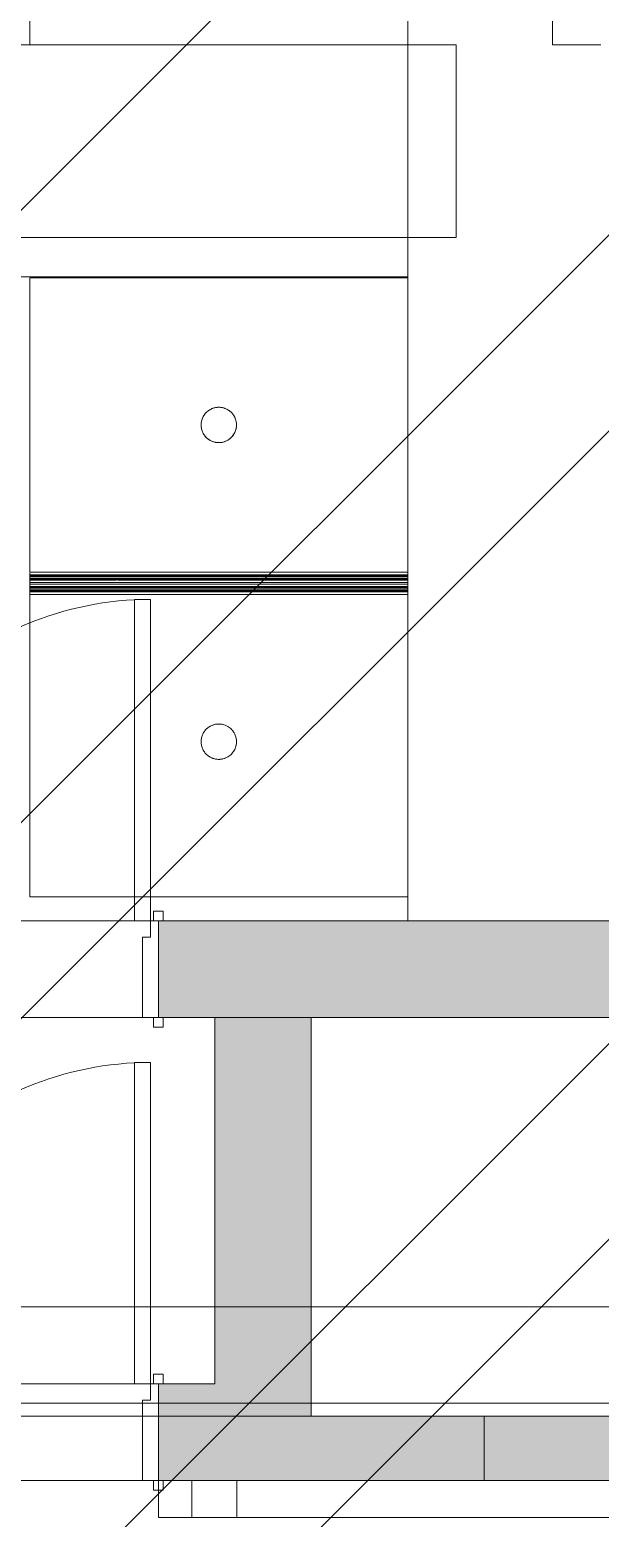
# Model space of a CAD drawing. Header units: millimetres. Extents: x -57519 to 497916, y -349472 to 446842.
# Drawn here: x 310878 to 312651, y 29750 to 34379 of the extents above; entities that cross this region are included whole.
import ezdxf

# ---------------------------------------------------------------- set-up
doc = ezdxf.new("R2010")
doc.units = ezdxf.units.MM
for name, color, linetype, lineweight in [('A-CLNG', 13, 'Continuous', 5), ('A-DETL-GENF', 92, 'Continuous', 5), ('A-DOOR', 31, 'Continuous', 5), ('A-DOOR-FRAM', 31, 'Continuous', 5), ('A-FLOR', 192, 'Continuous', 5), ('A-FLOR-HRAL', 11, 'Continuous', 5), ('A-GLAZ-CURT', 52, 'Continuous', 20), ('A-WALL', 113, 'Continuous', 20), ('A-WALL-PATT', 111, 'Continuous', 20), ('E-LITE-EQPM', 33, 'Continuous', 5)]:
    doc.layers.add(name, color=color, linetype=linetype, lineweight=lineweight)

# ---------------------------------------------------------------- blocks, each defined once
blk = doc.blocks.new('DLN_Face Base lighting-01 - 110mm _R_-V154-SITE COVERAGE')
at = {"layer": 'E-LITE-EQPM'}
for start, end in [(108.7186, 117.9749), (108.7186, 117.9749), (90, 103.9083), (90, 103.9083), (75.8612, 89.7702), (75.8612, 89.7702), (61.8356, 71.4976), (61.8356, 71.4976), (165.9592, 180), (165.9592, 180), (180, 194.0382), (180, 194.0382), (151.9055, 161.3927), (151.9055, 161.3927), (137.7407, 146.5147), (137.7407, 146.5147), (123.4783, 132.1412), (123.4783, 132.1412), (47.8915, 56.489), (45, 47.8915), (33.4395, 42.153), (18.5754, 28.0311), (0, 14.0065), (0, 14.0065), (345.9935, 360), (345.9935, 360), (198.622, 208.0945), (198.622, 208.0945), (213.5301, 222.227), (227.8723, 236.5458), (303.511, 312.1085), (303.511, 312.1085), (312.1085, 315), (312.1085, 315), (317.847, 326.5605), (317.847, 326.5605), (331.9689, 341.4246), (241.996, 251.329), (241.996, 251.329), (256.0958, 270), (256.0958, 270), (270.2379, 284.1388), (270.2379, 284.1388), (288.5024, 298.1644), (288.5024, 298.1644)]:
    blk.add_arc((0, 0), 55, start, end, dxfattribs=at)
blk = doc.blocks.new('DLN_Face Base lighting-01 - 110mm _R_-V214-SITE COVERAGE')
at = {"layer": 'E-LITE-EQPM'}
for start, end in [(108.7186, 117.9749), (108.7186, 117.9749), (90, 103.9083), (90, 103.9083), (75.8612, 89.7702), (75.8612, 89.7702), (61.8356, 71.4976), (61.8356, 71.4976), (165.9592, 180), (165.9592, 180), (137.7407, 146.5147), (123.4783, 132.1412), (47.8915, 56.489), (47.8915, 56.489), (45, 47.8915), (45, 47.8915), (33.4395, 42.153), (33.4395, 42.153), (360, 14.0065), (180, 194.0382), (180, 194.0382), (198.622, 208.0945), (198.622, 208.0945), (213.5301, 222.227), (213.5301, 222.227), (227.8723, 236.5458), (227.8723, 236.5458), (303.511, 312.1085), (312.1085, 315), (317.847, 326.5605), (331.9689, 341.4246), (345.9935, 360), (241.996, 251.329), (241.996, 251.329), (256.0958, 270), (256.0958, 270), (270.2379, 284.1388), (270.2379, 284.1388), (288.5024, 298.1644), (288.5024, 298.1644)]:
    blk.add_arc((0, 0), 55, start, end, dxfattribs=at)
blk = doc.blocks.new('System Panel - C4 Expanded Metal Mesh-14365640-SITE COVERAGE')
at = {"layer": 'A-GLAZ-CURT', "lineweight": 5}
for p, q in [((62114.3, 32647.5), (62264.3, 32647.5)), ((62264.3, 32647.5), (62114.3, 32647.5)), ((62114.3, 32637.5), (62114.3, 32644)), ((62114.3, 32644), (62114.3, 32637.5)), ((62264.3, 32647.5), (62689.3, 32647.5)), ((62689.3, 32647.5), (62264.3, 32647.5)), ((62689.3, 32647.5), (63139.3, 32647.5)), ((63139.3, 32647.5), (62689.3, 32647.5)), ((63139.3, 32647.5), (63289.3, 32647.5)), ((63289.3, 32647.5), (63139.3, 32647.5)), ((62114.3, 31682.5), (62114.3, 32624)), ((62114.3, 32624), (62114.3, 31682.5)), ((62264.3, 31682.5), (62114.3, 31682.5)), ((62114.3, 31682.5), (62264.3, 31682.5)), ((62689.3, 31682.5), (62264.3, 31682.5)), ((62264.3, 31682.5), (62689.3, 31682.5)), ((63139.3, 31682.5), (62689.3, 31682.5)), ((62689.3, 31682.5), (63139.3, 31682.5)), ((63289.3, 31682.5), (63139.3, 31682.5)), ((63139.3, 31682.5), (63289.3, 31682.5))]:
    blk.add_line(p, q, dxfattribs=at)
for points in [[(62689.3, 32218.5), (62685.2, 32217.6), (62677.6, 32214.9), (62667.1, 32208.2), (62658.4, 32199.5), (62651.8, 32189), (62647.7, 32177.3), (62646.8, 32169.2), (62646.8, 32165)], [(62646.8, 32165), (62646.8, 32169.2), (62647.7, 32177.3), (62651.8, 32189), (62658.4, 32199.5), (62667.1, 32208.2), (62677.6, 32214.9), (62685.2, 32217.6), (62689.3, 32218.5)], [(62646.8, 32165), (62646.8, 32160.8), (62647.7, 32152.7), (62651.8, 32141), (62658.4, 32130.5), (62667.1, 32121.7), (62677.6, 32115.1), (62685.2, 32112.4), (62689.3, 32111.4)], [(62689.3, 32111.4), (62685.2, 32112.4), (62677.6, 32115.1), (62667.1, 32121.7), (62658.4, 32130.5), (62651.8, 32141), (62647.7, 32152.7), (62646.8, 32160.8), (62646.8, 32165)]]:
    blk.add_open_spline(points, degree=3, dxfattribs=at)
for points, knots in [([(62725.5, 32214.6), (62722.8, 32215.9), (62717.9, 32217.8), (62710.4, 32219.5), (62701, 32220.3), (62694, 32219.6), (62689.3, 32218.5)], [-0.375, -0.375, -0.375, -0.375, -0.2857143, -0.2142857, -0.1428571, 0, 0, 0, 0]), ([(62689.3, 32218.5), (62694, 32219.6), (62701, 32220.3), (62710.4, 32219.5), (62717.9, 32217.8), (62722.8, 32215.9), (62725.5, 32214.6)], [0, 0, 0, 0, 0.1428571, 0.2142857, 0.2857143, 0.375, 0.375, 0.375, 0.375]), ([(62744.7, 32199.4), (62743.6, 32200.7), (62740.9, 32203.8), (62736.1, 32208.2), (62730.7, 32211.9), (62727.1, 32213.9), (62725.5, 32214.6)], [-0.625, -0.625, -0.625, -0.625, -0.5714286, -0.5, -0.4285714, -0.375, -0.375, -0.375, -0.375]), ([(62725.5, 32214.6), (62727.1, 32213.9), (62730.7, 32211.9), (62736.1, 32208.2), (62740.9, 32203.8), (62744.8, 32199.4), (62747.9, 32195.1), (62750.6, 32190.6), (62752.8, 32185.7), (62754.6, 32180.7), (62756.3, 32173.9), (62756.8, 32168.6), (62756.8, 32165)], [0.375, 0.375, 0.375, 0.375, 0.4285714, 0.5, 0.5714286, 0.625, 0.6785714, 0.7321429, 0.7857143, 0.8392857, 0.8928571, 1, 1, 1, 1]), ([(62756.8, 32165), (62756.8, 32168.6), (62756.3, 32173.9), (62754.6, 32180.7), (62752.8, 32185.7), (62750.6, 32190.6), (62747.9, 32195.1), (62745.8, 32198), (62744.7, 32199.4)], [-1, -1, -1, -1, -0.8928571, -0.8392857, -0.7857143, -0.7321429, -0.6785714, -0.625, -0.625, -0.625, -0.625]), ([(62689.3, 32111.4), (62692.8, 32110.6), (62698.1, 32109.9), (62705.1, 32110), (62710.4, 32110.6), (62715.6, 32111.7), (62720.6, 32113.2), (62725.6, 32115.3), (62730.7, 32118.1), (62736.1, 32121.8), (62743.1, 32128.1), (62748.8, 32135.7), (62752.9, 32144.2), (62755.9, 32153.2), (62756.8, 32160.2), (62756.8, 32165)], [-1, -1, -1, -1, -0.892857, -0.839286, -0.785714, -0.732143, -0.678571, -0.625, -0.571429, -0.5, -0.428571, -0.285714, -0.214286, -0.142857, 0, 0, 0, 0]), ([(62756.8, 32165), (62756.8, 32160.2), (62755.9, 32153.2), (62752.9, 32144.2), (62748.8, 32135.7), (62743.1, 32128.1), (62736.1, 32121.8), (62730.7, 32118.1), (62725.6, 32115.3), (62720.6, 32113.2), (62715.6, 32111.7), (62710.4, 32110.6), (62705.1, 32110), (62698.1, 32109.9), (62692.8, 32110.6), (62689.3, 32111.4)], [0, 0, 0, 0, 0.142857, 0.214286, 0.285714, 0.428571, 0.5, 0.571429, 0.625, 0.678571, 0.732143, 0.785714, 0.839286, 0.892857, 1, 1, 1, 1])]:
    blk.add_open_spline(points, degree=3, knots=knots, dxfattribs=at)
blk = doc.blocks.new('System Panel - C4 Expanded Metal Mesh-15072668-SITE COVERAGE')
at = {"layer": 'A-GLAZ-CURT', "lineweight": 5}
for p, q in [((62114.3, 34332.5), (62114.3, 35557.5)), ((62114.3, 35557.5), (62264.3, 35557.5)), ((62264.3, 35557.5), (62114.3, 35557.5)), ((62114.3, 35557.5), (62114.3, 34332.5)), ((62264.3, 35557.5), (62689.3, 35557.5)), ((62689.3, 35557.5), (62264.3, 35557.5)), ((62689.3, 35557.5), (63139.3, 35557.5)), ((63139.3, 35557.5), (62689.3, 35557.5)), ((63139.3, 35557.5), (63289.3, 35557.5)), ((63289.3, 35557.5), (63139.3, 35557.5)), ((62114.3, 32691), (62114.3, 33607.5)), ((62114.3, 33607.5), (62264.3, 33607.5)), ((62264.3, 33607.5), (62114.3, 33607.5)), ((62114.3, 33607.5), (62114.3, 32691)), ((62264.3, 33607.5), (62689.3, 33607.5)), ((62689.3, 33607.5), (62264.3, 33607.5)), ((62689.3, 33607.5), (63139.3, 33607.5)), ((63139.3, 33607.5), (62689.3, 33607.5)), ((63139.3, 33607.5), (63289.3, 33607.5)), ((63289.3, 33607.5), (63139.3, 33607.5)), ((62114.3, 32671), (62114.3, 32677.5)), ((62114.3, 32677.5), (62114.3, 32671)), ((62264.3, 32667.5), (62114.3, 32667.5)), ((62114.3, 32667.5), (62264.3, 32667.5)), ((62384.3, 32667.5), (62264.3, 32667.5)), ((62264.3, 32667.5), (62384.3, 32667.5)), ((62689.3, 32667.5), (62387.3, 32667.5)), ((62387.3, 32667.5), (62689.3, 32667.5)), ((63139.3, 32667.5), (62689.3, 32667.5)), ((62689.3, 32667.5), (63139.3, 32667.5)), ((63289.3, 32667.5), (63139.3, 32667.5)), ((63139.3, 32667.5), (63289.3, 32667.5))]:
    blk.add_line(p, q, dxfattribs=at)
for points in [[(62652.2, 33173.8), (62654, 33177.5), (62658.4, 33184.5), (62667.1, 33193.2), (62677.6, 33199.9), (62685.2, 33202.6), (62689.3, 33203.5)], [(62689.3, 33203.5), (62685.2, 33202.6), (62677.6, 33199.9), (62667.1, 33193.2), (62661.3, 33187.4), (62658.7, 33184.2)], [(62652.2, 33173.8), (62650.4, 33170.1), (62647.7, 33162.3), (62646.8, 33154.2), (62646.8, 33150)], [(62646.8, 33150), (62646.8, 33154.2), (62647.3, 33158.2), (62648.2, 33162.2)], [(62646.8, 33150), (62646.8, 33145.8), (62647.7, 33137.7), (62651.8, 33126), (62656.2, 33119), (62658.7, 33115.8)], [(62689.3, 33096.4), (62685.2, 33097.4), (62677.6, 33100.1), (62667.1, 33106.7), (62658.4, 33115.5), (62651.8, 33126), (62647.7, 33137.7), (62646.8, 33145.8), (62646.8, 33150)], [(62648.2, 33162.2), (62649.1, 33166.2), (62650.4, 33170.1), (62652.2, 33173.8)], [(62658.7, 33184.2), (62656.2, 33181), (62654.1, 33177.4), (62652.2, 33173.8)], [(62755.4, 33137.7), (62756.3, 33141.7), (62756.8, 33145.8), (62756.8, 33150)], [(62658.7, 33115.8), (62661.3, 33112.6), (62667.1, 33106.7), (62677.6, 33100.1), (62685.2, 33097.4), (62689.3, 33096.4)]]:
    blk.add_open_spline(points, degree=3, dxfattribs=at)
for points, knots in [([(62725.5, 33199.6), (62722.8, 33200.9), (62717.9, 33202.8), (62710.4, 33204.5), (62701, 33205.3), (62694, 33204.6), (62689.3, 33203.5)], [-0.375, -0.375, -0.375, -0.375, -0.2857143, -0.2142857, -0.1428571, 0, 0, 0, 0]), ([(62689.3, 33203.5), (62694, 33204.6), (62701, 33205.3), (62710.4, 33204.5), (62719.6, 33202.4), (62728.3, 33198.6), (62736.1, 33193.2), (62740.9, 33188.8), (62744.8, 33184.4), (62747.9, 33180.1), (62750.6, 33175.6), (62752.8, 33170.7), (62754.6, 33165.7), (62756.3, 33158.9), (62756.8, 33153.6), (62756.8, 33150)], [0, 0, 0, 0, 0.142857, 0.214286, 0.285714, 0.428571, 0.5, 0.571429, 0.625, 0.678571, 0.732143, 0.785714, 0.839286, 0.892857, 1, 1, 1, 1]), ([(62751.3, 33173.9), (62751.1, 33174.5), (62750, 33176.6), (62747.9, 33180.1), (62744.8, 33184.4), (62740.9, 33188.8), (62736.1, 33193.2), (62730.7, 33196.9), (62727.1, 33198.9), (62725.5, 33199.6)], [-0.75, -0.75, -0.75, -0.75, -0.7321429, -0.6785714, -0.625, -0.5714286, -0.5, -0.4285714, -0.375, -0.375, -0.375, -0.375]), ([(62756.8, 33150), (62756.8, 33145.2), (62755.9, 33138.2), (62752.9, 33129.2), (62748.8, 33120.7), (62743.1, 33113.1), (62737.8, 33108.4), (62736, 33106.9)], [0, 0, 0, 0, 0.1428571, 0.2142857, 0.2857143, 0.4285714, 0.5, 0.5, 0.5, 0.5]), ([(62756.8, 33150), (62756.8, 33153.6), (62756.3, 33158.9), (62754.6, 33165.7), (62753, 33170.1), (62751.8, 33172.9), (62751.3, 33173.9)], [-1, -1, -1, -1, -0.8928571, -0.8392857, -0.7857143, -0.75, -0.75, -0.75, -0.75]), ([(62689.3, 33096.4), (62692.8, 33095.6), (62698.1, 33094.9), (62705.1, 33095), (62710.4, 33095.6), (62715.6, 33096.7), (62720.6, 33098.2), (62725.6, 33100.3), (62730.7, 33103.1), (62734.1, 33105.4), (62736, 33106.9)], [-1, -1, -1, -1, -0.8928571, -0.8392857, -0.7857143, -0.7321429, -0.6785714, -0.625, -0.5714286, -0.5, -0.5, -0.5, -0.5]), ([(62736, 33106.9), (62734.1, 33105.4), (62730.7, 33103.1), (62725.6, 33100.3), (62720.6, 33098.2), (62715.6, 33096.7), (62710.4, 33095.6), (62705.7, 33095.1), (62702.7, 33094.9), (62701.6, 33095)], [0.5, 0.5, 0.5, 0.5, 0.5714286, 0.625, 0.6785714, 0.7321429, 0.7857143, 0.8392857, 0.875, 0.875, 0.875, 0.875]), ([(62736, 33106.9), (62737.8, 33108.4), (62740.9, 33111.1), (62743.6, 33114.2), (62744.7, 33115.6)], [-0.5, -0.5, -0.5, -0.5, -0.4285714, -0.375, -0.375, -0.375, -0.375]), ([(62744.7, 33115.6), (62746.6, 33117.9), (62748.9, 33121.3), (62750.8, 33125), (62751.3, 33126.1)], [-0.375, -0.375, -0.375, -0.375, -0.2857143, -0.25, -0.25, -0.25, -0.25]), ([(62751.3, 33126.1), (62751.8, 33127.1), (62753.2, 33130.4), (62754.7, 33134.3), (62755.2, 33137.1), (62755.3, 33137.7)], [-0.25, -0.25, -0.25, -0.25, -0.2142857, -0.1428571, -0.125, -0.125, -0.125, -0.125]), ([(62701.6, 33095), (62701, 33095), (62696.9, 33095.1), (62692.8, 33095.6), (62689.3, 33096.4)], [0.875, 0.875, 0.875, 0.875, 0.8928571, 1, 1, 1, 1])]:
    blk.add_open_spline(points, degree=3, knots=knots, dxfattribs=at)
blk = doc.blocks.new('Ceilings 8 - Ceilings 8-14169185-SITE COVERAGE')
at = {"layer": 'A-CLNG'}
for p, q in [((63289.3, 32692.5), (62114.3, 32692.5)), ((62114.3, 32692.4), (62114.3, 32692.5)), ((62114.3, 32692.5), (62114.3, 32692.4)), ((62114.3, 32691), (62114.3, 32692.4)), ((62114.3, 32692.4), (62114.3, 32691)), ((62114.3, 32688), (62114.3, 32689.5)), ((62114.3, 32689.5), (62114.3, 32688)), ((62114.3, 32685), (62114.3, 32688)), ((62114.3, 32688), (62114.3, 32682.5)), ((62114.3, 32683.5), (62114.3, 32685)), ((63289.3, 32683.5), (62114.3, 32683.5)), ((62114.3, 32683.4), (62114.3, 32683.5)), ((62114.3, 32682), (62114.3, 32683.4)), ((62114.3, 32632.5), (62114.3, 32682.5)), ((63289.3, 32682.5), (62114.3, 32682.5)), ((63289.3, 32682.5), (62114.3, 32682.5)), ((63289.3, 32682.5), (62114.3, 32682.5)), ((63289.3, 32682.5), (62114.3, 32682.5)), ((62114.3, 32682), (62114.3, 32680.5)), ((63289.3, 32680.5), (62114.3, 32680.5)), ((62114.3, 32671), (62114.3, 32677.5)), ((62114.3, 32677.5), (62114.3, 32660.5)), ((62114.3, 32677.5), (62114.3, 32637.5)), ((62114.3, 32637.5), (62114.3, 32677.5)), ((62114.3, 32677.5), (63289.3, 32677.5)), ((63289.3, 32677.5), (62114.3, 32677.5)), ((62114.3, 32672.5), (62114.3, 32667.5)), ((63289.3, 32672.5), (62114.3, 32672.5)), ((62114.3, 32669.5), (62114.3, 32671)), ((62114.3, 32669.5), (63289.3, 32669.5)), ((62114.3, 32667.5), (62114.3, 32669.5)), ((62114.3, 32669.5), (62114.3, 32669.5)), ((63289.3, 32669.5), (62114.3, 32669.5)), ((62384.3, 32667.5), (62114.3, 32667.5)), ((62384.3, 32667.5), (62114.3, 32667.5)), ((62114.3, 32660.5), (62114.3, 32654.5)), ((63289.3, 32660.5), (62114.3, 32660.5)), ((63289.3, 32660.5), (62114.3, 32660.5)), ((62114.3, 32654.5), (62114.3, 32637.5)), ((63289.3, 32654.5), (62114.3, 32654.5)), ((63289.3, 32654.5), (62114.3, 32654.5)), ((62114.3, 32645.5), (62114.3, 32647.5)), ((62114.3, 32647.5), (62114.3, 32642.5)), ((63289.3, 32647.5), (62114.3, 32647.5)), ((63289.3, 32647.5), (62114.3, 32647.5)), ((63289.3, 32645.5), (62114.3, 32645.5)), ((62114.3, 32645.4), (62114.3, 32645.5)), ((63289.3, 32645.5), (62114.3, 32645.5)), ((62114.3, 32644), (62114.3, 32645.4)), ((62114.3, 32637.5), (62114.3, 32644)), ((63289.3, 32642.5), (62114.3, 32642.5)), ((63289.3, 32637.5), (62114.3, 32637.5)), ((63289.3, 32637.5), (62114.3, 32637.5)), ((62114.3, 32634.5), (62114.3, 32633)), ((63289.3, 32634.5), (62114.3, 32634.5)), ((62268.3, 32672.5), (62119.8, 32672.5)), ((62119.8, 32642.5), (62268.3, 32642.5)), ((62689, 32672.5), (62268.9, 32672.5)), ((62268.9, 32642.5), (62689, 32642.5)), ((63289.3, 32667.5), (62387.3, 32667.5)), ((63289.3, 32667.5), (62387.3, 32667.5)), ((63134.7, 32672.5), (62689.8, 32672.5)), ((62689.8, 32642.5), (63134.7, 32642.5)), ((63283.8, 32672.5), (63135.3, 32672.5)), ((63135.3, 32642.5), (63283.8, 32642.5)), ((62114.3, 32631.5), (62114.3, 32633)), ((62114.3, 32624), (62114.3, 32632.5)), ((62114.3, 32632.5), (62114.3, 32627)), ((63289.3, 32632.5), (62114.3, 32632.5)), ((63289.3, 32632.5), (62114.3, 32632.5)), ((63289.3, 32632.5), (62114.3, 32632.5)), ((63289.3, 32632.5), (62114.3, 32632.5)), ((62114.3, 32631.5), (63289.3, 32631.5)), ((62114.3, 32630), (62114.3, 32631.5)), ((62114.3, 32631.5), (62114.3, 32631.5)), ((62114.3, 32627), (62114.3, 32630)), ((62114.3, 32627), (62114.3, 32625.5)), ((62114.3, 32625.5), (62114.3, 32627)), ((62114.3, 32624), (62114.3, 32622.5)), ((62114.3, 32622.5), (62114.3, 32624)), ((62114.3, 32622.5), (63289.3, 32622.5)), ((62114.3, 32622.5), (62114.3, 32622.5))]:
    blk.add_line(p, q, dxfattribs=at)
blk = doc.blocks.new('Railings 7 - Railings 7-18739482-SITE COVERAGE')
at = {"layer": 'A-FLOR-HRAL'}
blk.add_line((61814.3, 33610.3), (63289.3, 33610.3), dxfattribs=at)
blk = doc.blocks.new('DLN-Double Door__X03_ - _M18_2000 x 2450 _WH_-V519-SITE COVERAGE')
at = {"layer": 'A-DOOR'}
for p, q in [((-950, -150), (-1000, -150)), ((-1000, -150), (-1000, -1150)), ((-950, -1150), (-950, -150)), ((950, -150), (1000, -150)), ((950, -1150), (950, -150)), ((1000, -150), (1000, -1150)), ((-1000, -1150), (-950, -1150)), ((1000, -1150), (950, -1150))]:
    blk.add_line(p, q, dxfattribs=at)
for centre, start, end in [((-1000, -150), 270, 0.5), ((1000, -150), 179.5, 270)]:
    blk.add_arc(centre, 1000, start, end, dxfattribs=at)
at = {"layer": 'A-DOOR-FRAM'}
for p, q in [((-1010, 180), (-1040, 180)), ((-1040, 180), (-1040, 150)), ((-1040, 150), (-1010, 150)), ((-1025, 150), (-1040, 150)), ((-1025, 180), (-1010, 180)), ((-1010, 150), (-1025, 150)), ((-975, 150), (-1025, 150)), ((-1025, 150), (-1025, -150)), ((-1025, -150), (-1025, 150)), ((-1010, 150), (-1025, 150)), ((-1010, 150), (-1010, 180)), ((-1010, 180), (-1010, 150)), ((-975, 150), (-1010, 150)), ((-975, -100), (-975, 150)), ((-975, 150), (-975, -100)), ((975, 150), (975, -100)), ((1025, 150), (975, 150)), ((975, -100), (975, 150)), ((975, 150), (1010, 150)), ((1040, 180), (1010, 180)), ((1010, 180), (1010, 150)), ((1026.5, 180), (1010, 180)), ((1010, 150), (1010, 180)), ((1010, 150), (1040, 150)), ((1010, 150), (1025, 150)), ((1010, 150), (1025, 150)), ((1025, -150), (1025, 150)), ((1025, 150), (1025, -150)), ((1040, 150), (1040, 180)), ((-1000, -150), (-1000, -100)), ((-1000, -100), (-975, -100)), ((-1000, -100), (-975, -100)), ((-1000, -100), (-1000, -150)), ((975, -100), (1000, -100)), ((1000, -100), (975, -100)), ((1000, -100), (1000, -150)), ((1000, -150), (1000, -100)), ((-1010, -150), (-1040, -150)), ((-1040, -150), (-1040, -180)), ((-1040, -180), (-1040, -150)), ((-1040, -150), (-1025, -150)), ((-1040, -180), (-1010, -180)), ((-1010, -180), (-1040, -180)), ((-1025, -150), (-1010, -150)), ((-1025, -150), (-1000, -150)), ((-1025, -150), (-1010, -150)), ((-1010, -180), (-1010, -150)), ((-1010, -150), (-1010, -180)), ((-1010, -150), (-1000, -150)), ((1000, -150), (1025, -150)), ((1010, -150), (1000, -150)), ((1040, -150), (1010, -150)), ((1010, -150), (1010, -180)), ((1025, -150), (1010, -150)), ((1010, -180), (1010, -150)), ((1025, -150), (1010, -150)), ((1010, -180), (1040, -180)), ((1010, -180), (1040, -180)), ((1040, -150), (1025, -150)), ((1040, -180), (1040, -150)), ((1040, -150), (1040, -180))]:
    blk.add_line(p, q, dxfattribs=at)
blk = doc.blocks.new('DLN-Double Door__X03_ - _M17_2000 x 2450 _WH_-16954926-SITE COVERAGE')
at = {"layer": 'A-DOOR'}
for p, q in [((-950, -150), (-1000, -150)), ((-1000, -150), (-1000, -1150)), ((-950, -1150), (-950, -150)), ((950, -150), (1000, -150)), ((950, -1150), (950, -150)), ((1000, -150), (1000, -1150)), ((-1000, -1150), (-950, -1150)), ((1000, -1150), (950, -1150))]:
    blk.add_line(p, q, dxfattribs=at)
for centre, start, end in [((-1000, -150), 270, 0.5), ((1000, -150), 179.5, 270)]:
    blk.add_arc(centre, 1000, start, end, dxfattribs=at)
at = {"layer": 'A-DOOR-FRAM'}
for p, q in [((-1010, 180), (-1040, 180)), ((-1040, 180), (-1040, 150)), ((-1040, 150), (-1040, 180)), ((-1040, 180), (-1010, 180)), ((-1040, 150), (-1010, 150)), ((-1025, 150), (-1040, 150)), ((-1010, 150), (-1025, 150)), ((-975, 150), (-1025, 150)), ((-1025, 150), (-1025, -150)), ((-1025, -150), (-1025, 150)), ((-1010, 150), (-1025, 150)), ((-1010, 150), (-1010, 180)), ((-1010, 180), (-1010, 150)), ((-975, 150), (-1010, 150)), ((-975, -100), (-975, 150)), ((-975, 150), (-975, -100)), ((975, 150), (975, -100)), ((1025, 150), (975, 150)), ((975, -100), (975, 150)), ((975, 150), (1010, 150)), ((1040, 180), (1010, 180)), ((1010, 180), (1010, 150)), ((1040, 180), (1010, 180)), ((1010, 150), (1010, 180)), ((1010, 150), (1040, 150)), ((1010, 150), (1025, 150)), ((1010, 150), (1025, 150)), ((1025, 150), (1040, 150)), ((1025, -150), (1025, 150)), ((1025, 150), (1025, -150)), ((1040, 150), (1040, 180)), ((1040, 180), (1040, 150)), ((-1000, -150), (-1000, -100)), ((-1000, -100), (-975, -100)), ((-1000, -100), (-975, -100)), ((-1000, -100), (-1000, -150)), ((975, -100), (1000, -100)), ((1000, -100), (975, -100)), ((1000, -100), (1000, -150)), ((1000, -150), (1000, -100)), ((-1010, -150), (-1040, -150)), ((-1040, -150), (-1040, -180)), ((-1040, -180), (-1040, -150)), ((-1040, -150), (-1025, -150)), ((-1040, -180), (-1010, -180)), ((-1010, -180), (-1040, -180)), ((-1025, -150), (-1010, -150)), ((-1025, -150), (-1000, -150)), ((-1025, -150), (-1010, -150)), ((-1010, -180), (-1010, -150)), ((-1010, -150), (-1010, -180)), ((-1010, -150), (-1000, -150)), ((1000, -150), (1025, -150)), ((1010, -150), (1000, -150)), ((1040, -150), (1010, -150)), ((1010, -150), (1010, -180)), ((1025, -150), (1010, -150)), ((1010, -180), (1010, -150)), ((1025, -150), (1010, -150)), ((1010, -180), (1040, -180)), ((1010, -180), (1040, -180)), ((1040, -150), (1025, -150)), ((1040, -180), (1040, -150)), ((1040, -150), (1040, -180))]:
    blk.add_line(p, q, dxfattribs=at)

msp = doc.modelspace()

# ---------------------------------------------------------------- hatches: boundary and pattern name
at = {"layer": 'A-DETL-GENF'}
h = msp.add_hatch(dxfattribs=at)
h.set_pattern_fill('FP_40', color=250, style=0, pattern_type=2)
h.set_pattern_definition([(45, (248763.4, 0), (-1257.236, 1257.236), []), (45, (248763.4, 1905), (-1257.236, 1257.236), [])])
h.paths.add_polyline_path([(325750.1, -8642.5), (328562.7, -8642.5), (328562.7, 4657.5), (341312.7, 4657.5), (341312.7, 30557.5), (342712.7, 30557.5), (342712.7, 48907.7), (339962.7, 48907.7), (339962.7, 52157.5), (338962.7, 52157.5), (338962.7, 53757.5), (297512.7, 53757.5), (297512.7, 52247.5), (286277.7, 52247.5), (286277.7, 34407.5), (285902.7, 34407.5), (285902.7, 7407.5), (286277.7, 7407.5), (286277.7, -2267.5), (315555.2, -2267.5), (315555.2, -8642.5), (321257.1, -8642.5)], flags=0)
at = {"layer": 'A-WALL-PATT', "lineweight": 5, "transparency": 33554560}
h = msp.add_hatch(color=253, dxfattribs=at)
h.paths.add_polyline_path([(311452.7, 31307.5), (313890.2, 31307.5), (313890.2, 31607.5), (311277.7, 31607.5), (311277.7, 31307.5), (311292.7, 31307.5)], flags=0)
h.paths.add_polyline_path([(309077.7, 31307.5), (309227.7, 31307.5), (309227.7, 31607.5), (309077.7, 31607.5), (309077.7, 31557.5)], flags=0)
msp.add_hatch(color=253, dxfattribs=at).paths.add_polyline_path([(311752.7, 30167.5), (311752.7, 31307.5), (311452.7, 31307.5), (311452.7, 30167.5)], flags=0)
h = msp.add_hatch(color=253, dxfattribs=at)
h.paths.add_polyline_path([(308752.7, 29867.5), (309227.7, 29867.5), (309227.7, 30167.5), (308752.7, 30167.5), (308752.7, 30067.5)], flags=0)
h.paths.add_polyline_path([(311292.7, 29867.5), (311752.7, 29867.5), (311752.7, 30167.5), (311277.7, 30167.5), (311277.7, 29867.5)], flags=0)
h = msp.add_hatch(color=253, dxfattribs=at)
h.paths.add_polyline_path([(312271, 29867.5), (316840.2, 29867.5), (316840.2, 30067.5), (311752.7, 30067.5), (311752.7, 29867.5)], flags=0)
h.paths.add_polyline_path([(323912.7, 29867.5), (323912.7, 30067.5), (323707.7, 30067.5), (323712.7, 29867.5), (323784.4, 29867.5)], flags=0)
h.paths.add_polyline_path([(317450.2, 29867.5), (322757.7, 29867.5), (322757.7, 30067.5), (317450.2, 30067.5)], flags=0)

# ---------------------------------------------------------------- linework, layer by layer
at = {"layer": 'A-FLOR'}
for p, q in [((312052.7, 39607.5), (312052.7, 31607.5)), ((312202.7, 34332.5), (301552.7, 34332.5)), ((312202.7, 34332.5), (312202.7, 33732.5)), ((301402.7, 33732.5), (312202.7, 33732.5)), ((301552.7, 31607.5), (317887.3, 31607.5)), ((315490.2, 31607.5), (307477.7, 31607.5)), ((307477.7, 31307.5), (315490.2, 31307.5)), ((311452.7, 31307.5), (309077.7, 31307.5)), ((312271, 31307.5), (311147.7, 31307.5)), ((315490.2, 30407.5), (307477.7, 30407.5)), ((309052.7, 30167.5), (311452.7, 30167.5)), ((307477.7, 30107.5), (315490.2, 30107.5)), ((316330.2, 30067.5), (298912.7, 30067.5)), ((316840.2, 29867.5), (299102.7, 29867.5))]:
    msp.add_line(p, q, dxfattribs=at)
at = {"layer": 'A-WALL', "lineweight": 5}
for p, q in [((312502.7, 34332.5), (312502.7, 37301.9)), ((312652.7, 34332.5), (312502.7, 34332.5)), ((313890.2, 31607.5), (311277.7, 31607.5)), ((311277.7, 31607.5), (311277.7, 31307.5)), ((311147.7, 31307.5), (312271, 31307.5)), ((311452.7, 31307.5), (311452.7, 30167.5)), ((311752.7, 30067.5), (311752.7, 31307.5)), ((311752.7, 31307.5), (313890.2, 31307.5)), ((311277.7, 30167.5), (311277.7, 29867.5)), ((307477.7, 30067.5), (317650.2, 30067.5)), ((312290.2, 29867.5), (312290.2, 30067.5)), ((307477.7, 29867.5), (323912.7, 29867.5)), ((311381.5, 29867.5), (311521.5, 29867.5)), ((311521.5, 29752.5), (311381.5, 29752.5))]:
    msp.add_line(p, q, dxfattribs=at)
at = {"layer": 'A-WALL', "lineweight": 18}
for p, q in [((311381.5, 29867.5), (311277.7, 29867.5)), ((311277.7, 29867.5), (311277.7, 29752.5)), ((311381.5, 29752.5), (311381.5, 29867.5)), ((316840.2, 29867.5), (311521.5, 29867.5)), ((311521.5, 29867.5), (311521.5, 29752.5)), ((311277.7, 29752.5), (311381.5, 29752.5)), ((311521.5, 29752.5), (316840.2, 29752.5))]:
    msp.add_line(p, q, dxfattribs=at)

# ---------------------------------------------------------------- block references
at = {"layer": 'A-CLNG'}
msp.add_blockref('Ceilings 8 - Ceilings 8-14169185-SITE COVERAGE', (248763.4, 0), dxfattribs=at)
at = {"layer": 'A-DOOR', "rotation": 180}
for name, p in [('DLN-Double Door__X03_ - _M17_2000 x 2450 _WH_-16954926-SITE COVERAGE', (310252.7, 31457.5)), ('DLN-Double Door__X03_ - _M18_2000 x 2450 _WH_-V519-SITE COVERAGE', (310252.7, 30017.5))]:
    msp.add_blockref(name, p, dxfattribs=at)
at = {"layer": 'A-FLOR-HRAL'}
msp.add_blockref('Railings 7 - Railings 7-18739482-SITE COVERAGE', (248763.4, 0), dxfattribs=at)
at = {"layer": 'A-GLAZ-CURT', "lineweight": 5}
for name in ['System Panel - C4 Expanded Metal Mesh-15072668-SITE COVERAGE', 'System Panel - C4 Expanded Metal Mesh-14365640-SITE COVERAGE']:
    msp.add_blockref(name, (248763.4, 0), dxfattribs=at)
at = {"layer": 'E-LITE-EQPM', "rotation": 180}
for name, p in [('DLN_Face Base lighting-01 - 110mm _R_-V154-SITE COVERAGE', (311465.2, 33150)), ('DLN_Face Base lighting-01 - 110mm _R_-V214-SITE COVERAGE', (311465.2, 32165))]:
    msp.add_blockref(name, p, dxfattribs=at)

doc.saveas('drawing.dxf')
